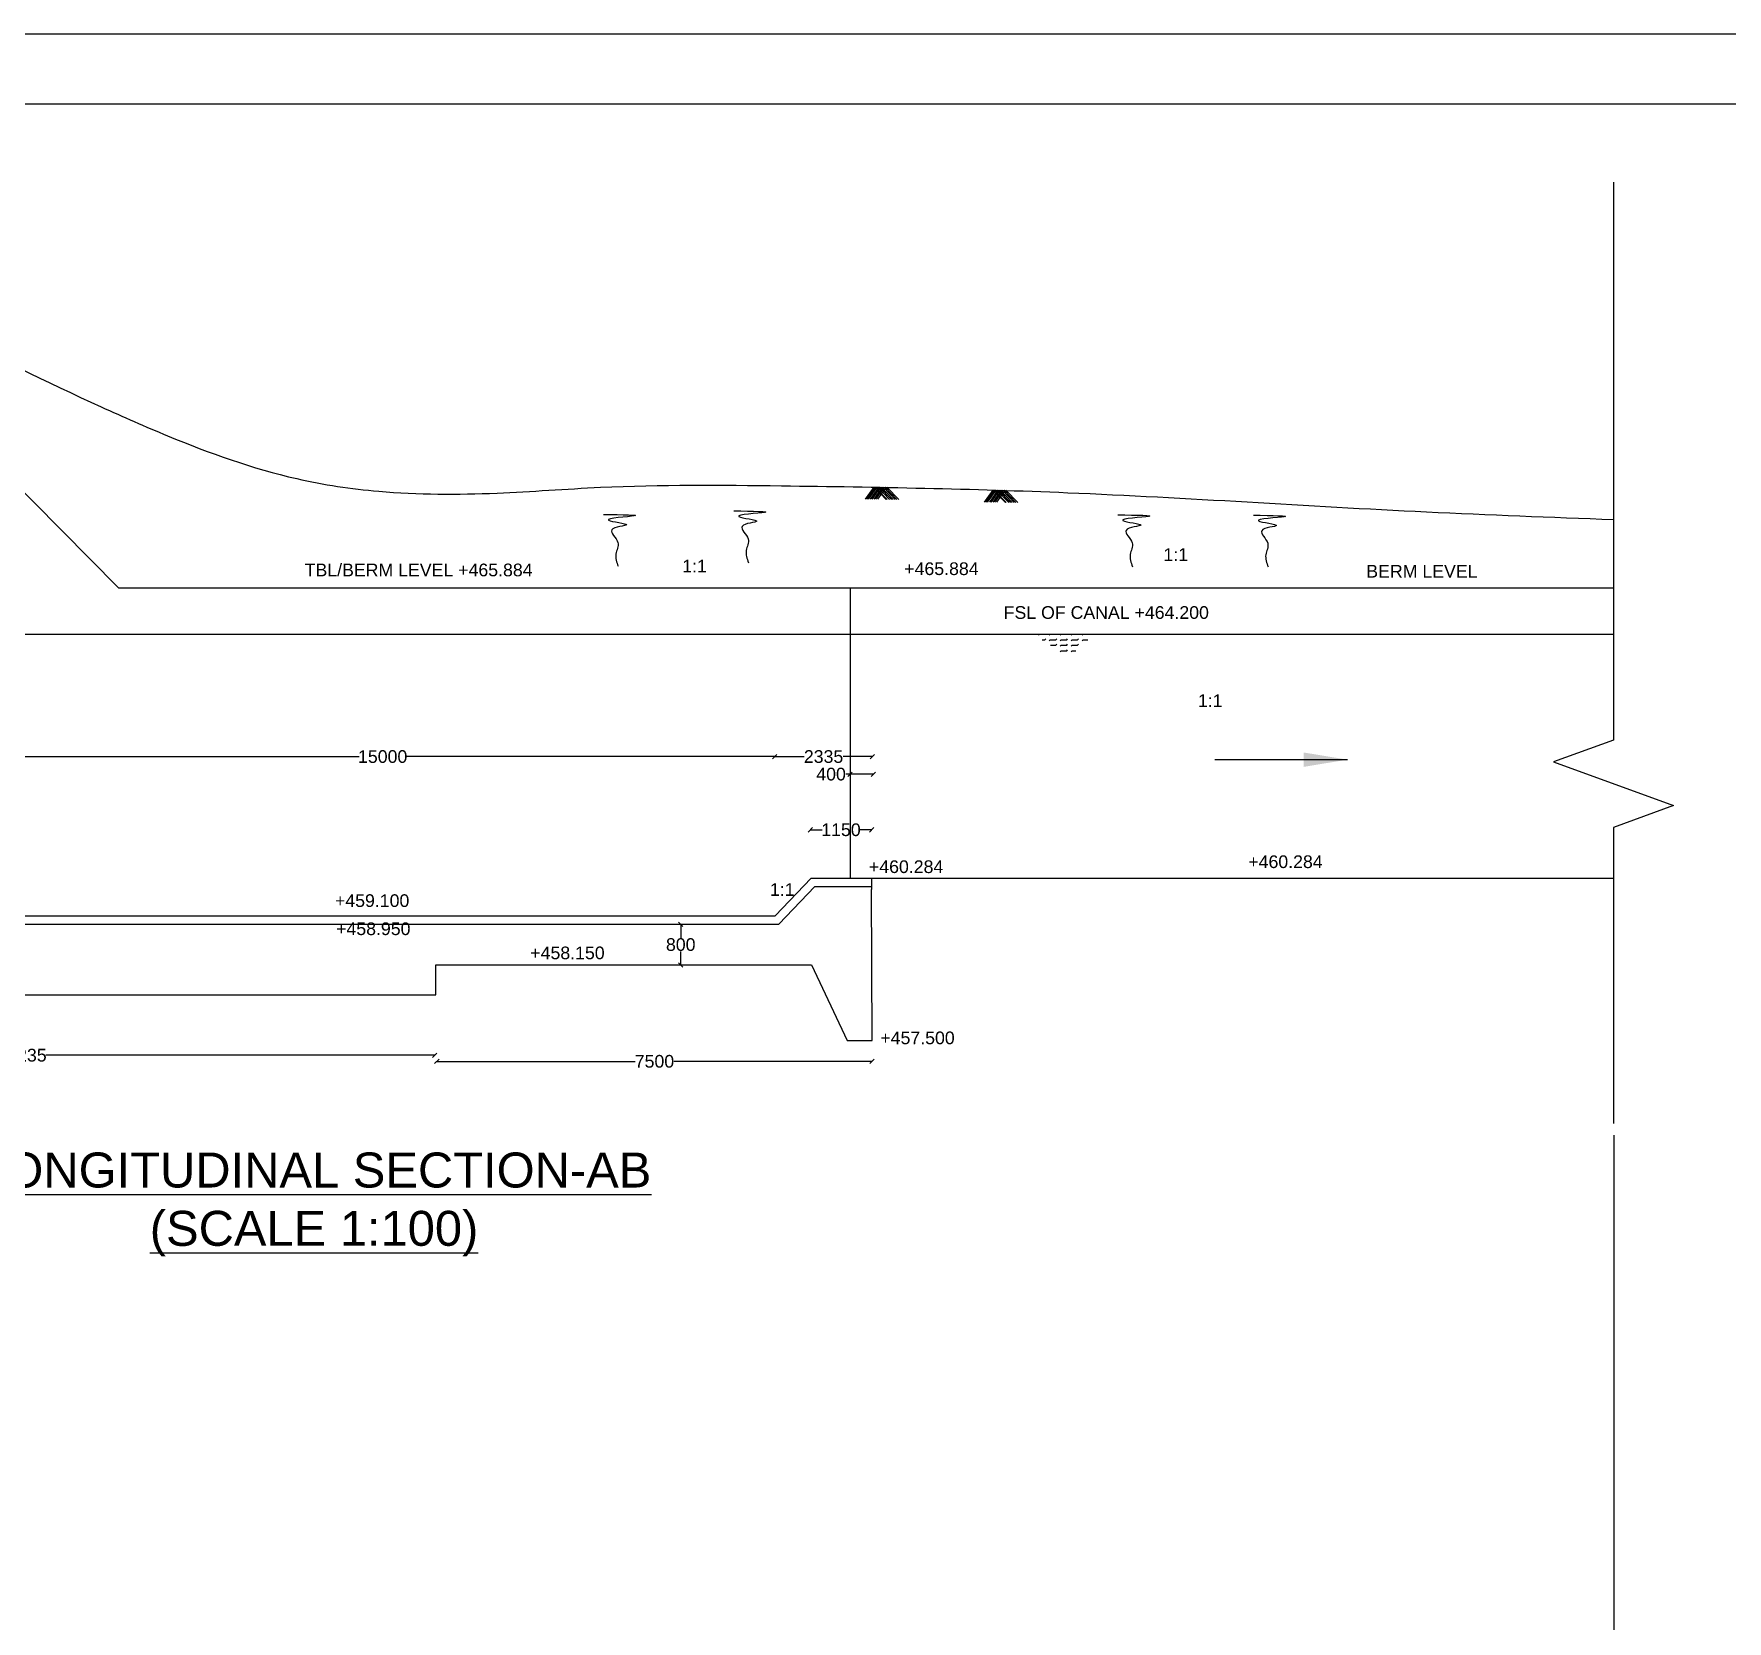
# Model space of a CAD drawing. Header units: metres. Extents: x 1152 to 2703, y 428 to 1487.
# Drawn here: x 1637.5 to 2024.8, y 1124.3 to 1487.3 of the extents above; entities that cross this region are included whole.
import ezdxf

# ---------------------------------------------------------------- set-up
doc = ezdxf.new("R2010")
doc.units = ezdxf.units.M
doc.header["$MEASUREMENT"] = 0
doc.layers.add('DRAWING', color=7, linetype='Continuous')
doc.styles.get("Standard").update_dxf_attribs({"font": 'ARIAL_1.TTF', "height": 2.9})
doc.dimstyles.get("Standard").update_dxf_attribs({"dimtxt": 1, "dimasz": 1, "dimexe": 0.18, "dimexo": 0.0625, "dimgap": 0.09, "dimtad": 0, "dimtih": 1, "dimtoh": 1, "dimdec": 0, "dimzin": 0, "dimdsep": 46, "dimtxsty": 'Standard', "dimblk": 'OBLIQUE', "dimcen": 0, "dimse1": 1, "dimse2": 1, "dimadec": 0, "dimazin": 0, "dimtfac": 1, "dimtdec": 0, "dimtofl": 0, "dimtmove": 0, "dimatfit": 3, "dimfxl": 0, "dimtolj": 1, "dimtzin": 0, "dimarcsym": 0})
picture_1 = doc.add_image_def('image1.jpg', size_in_pixel=(7220, 4931))

# ---------------------------------------------------------------- blocks, each defined once
blk = doc.blocks.new('_Oblique')
at = {"color": 0, "linetype": 'ByBlock', "lineweight": -2}
blk.add_line((-0.5, -0.5), (0.5, 0.5), dxfattribs=at)
blk = doc.blocks.new('*D30')
at = {"layer": 'Defpoints', "color": 0, "transparency": 16777216}
for p in [(1627.6, 1321.84), (1806.99, 1322.3), (1806.99, 1322.03)]:
    blk.add_point(p, dxfattribs=at)
at = {"layer": 'DRAWING', "color": 0, "lineweight": -2, "transparency": 16777216}
for p, q in [((1627.6, 1322.03), (1711.89, 1322.03)), ((1806.99, 1322.03), (1722.7, 1322.03))]:
    blk.add_line(p, q, dxfattribs=at)
at = {"layer": 'DRAWING', "color": 0, "lineweight": -2, "transparency": 16777216, "rotation": 180}
blk.add_blockref('_Oblique', (1627.6, 1322.03), dxfattribs=at)
at = {"layer": 'DRAWING', "color": 0, "lineweight": -2, "transparency": 16777216}
blk.add_blockref('_Oblique', (1806.99, 1322.03), dxfattribs=at)
at = {"layer": 'DRAWING', "color": 0, "transparency": 16777216, "insert": (1717.29, 1322.03), "char_height": 2.9, "attachment_point": 5}
blk.add_mtext('\\A1;15000', dxfattribs=at)
blk = doc.blocks.new('*D31')
at = {"layer": 'Defpoints', "color": 0, "transparency": 16777216}
for p in [(1806.99, 1322.03), (1806.99, 1322.03), (1829.3, 1322.59)]:
    blk.add_point(p, dxfattribs=at)
at = {"layer": 'DRAWING', "color": 0, "lineweight": -2, "transparency": 16777216}
for p, q in [((1806.99, 1322.03), (1813.69, 1322.03)), ((1829.3, 1322.03), (1822.6, 1322.03))]:
    blk.add_line(p, q, dxfattribs=at)
at = {"layer": 'DRAWING', "color": 0, "lineweight": -2, "transparency": 16777216, "rotation": 180}
blk.add_blockref('_Oblique', (1806.99, 1322.03), dxfattribs=at)
at = {"layer": 'DRAWING', "color": 0, "lineweight": -2, "transparency": 16777216}
blk.add_blockref('_Oblique', (1829.3, 1322.03), dxfattribs=at)
at = {"layer": 'DRAWING', "color": 0, "transparency": 16777216, "insert": (1818.14, 1322.03), "char_height": 2.9, "attachment_point": 5}
blk.add_mtext('\\A1;2335', dxfattribs=at)
blk = doc.blocks.new('*D32')
at = {"layer": 'Defpoints', "color": 0, "transparency": 16777216}
for p in [(1824.21, 1318.01), (1824.21, 1318.01), (1829.54, 1318.01)]:
    blk.add_point(p, dxfattribs=at)
at = {"layer": 'DRAWING', "color": 0, "lineweight": -2, "transparency": 16777216}
for p, q in [((1824.21, 1318.01), (1823.21, 1318.01)), ((1829.54, 1318.01), (1824.21, 1318.01))]:
    blk.add_line(p, q, dxfattribs=at)
at = {"layer": 'DRAWING', "color": 0, "lineweight": -2, "transparency": 16777216, "rotation": 180}
blk.add_blockref('_Oblique', (1824.21, 1318.01), dxfattribs=at)
at = {"layer": 'DRAWING', "color": 0, "lineweight": -2, "transparency": 16777216}
blk.add_blockref('_Oblique', (1829.54, 1318.01), dxfattribs=at)
at = {"layer": 'DRAWING', "color": 0, "transparency": 16777216, "insert": (1819.86, 1318.01), "char_height": 2.9, "attachment_point": 5}
blk.add_mtext('\\A1;400', dxfattribs=at)
blk = doc.blocks.new('*D33')
at = {"layer": 'Defpoints', "color": 0, "transparency": 16777216}
for p in [(1815.14, 1305.6), (1829.12, 1305.29), (1829.12, 1305.29)]:
    blk.add_point(p, dxfattribs=at)
at = {"layer": 'DRAWING', "color": 0, "lineweight": -2, "transparency": 16777216}
for p, q in [((1815.14, 1305.29), (1817.85, 1305.29)), ((1829.12, 1305.29), (1826.4, 1305.29))]:
    blk.add_line(p, q, dxfattribs=at)
at = {"layer": 'DRAWING', "color": 0, "lineweight": -2, "transparency": 16777216, "rotation": 180}
blk.add_blockref('_Oblique', (1815.14, 1305.29), dxfattribs=at)
at = {"layer": 'DRAWING', "color": 0, "lineweight": -2, "transparency": 16777216}
blk.add_blockref('_Oblique', (1829.12, 1305.29), dxfattribs=at)
at = {"layer": 'DRAWING', "color": 0, "transparency": 16777216, "insert": (1822.13, 1305.29), "char_height": 2.9, "attachment_point": 5}
blk.add_mtext('\\A1;1150', dxfattribs=at)
blk = doc.blocks.new('*D34')
at = {"layer": 'Defpoints', "color": 0, "transparency": 16777216}
for p in [(1785.47, 1283.68), (1785.47, 1283.68), (1785.47, 1274.4)]:
    blk.add_point(p, dxfattribs=at)
at = {"layer": 'DRAWING', "color": 0, "lineweight": -2, "transparency": 16777216}
for p, q in [((1785.47, 1283.68), (1785.47, 1280.61)), ((1785.47, 1274.4), (1785.47, 1277.47))]:
    blk.add_line(p, q, dxfattribs=at)
for p, rotation in [((1785.47, 1283.68), 90), ((1785.47, 1274.4), 270)]:
    blk.add_blockref('_Oblique', p, dxfattribs=dict(at, rotation=rotation))
at = {"layer": 'DRAWING', "color": 0, "transparency": 16777216, "insert": (1785.47, 1279.04), "char_height": 2.9, "attachment_point": 5}
blk.add_mtext('\\A1;800', dxfattribs=at)
blk = doc.blocks.new('*D35')
at = {"layer": 'Defpoints', "color": 0, "transparency": 16777216}
for p in [(1729.68, 1252.34), (1729.68, 1252.34), (1829.24, 1252.58)]:
    blk.add_point(p, dxfattribs=at)
at = {"layer": 'DRAWING', "color": 0, "lineweight": -2, "transparency": 16777216}
for p, q in [((1729.68, 1252.34), (1775.06, 1252.34)), ((1829.24, 1252.34), (1783.87, 1252.34))]:
    blk.add_line(p, q, dxfattribs=at)
at = {"layer": 'DRAWING', "color": 0, "lineweight": -2, "transparency": 16777216, "rotation": 180}
blk.add_blockref('_Oblique', (1729.68, 1252.34), dxfattribs=at)
at = {"layer": 'DRAWING', "color": 0, "lineweight": -2, "transparency": 16777216}
blk.add_blockref('_Oblique', (1829.24, 1252.34), dxfattribs=at)
at = {"layer": 'DRAWING', "color": 0, "transparency": 16777216, "insert": (1779.46, 1252.34), "char_height": 2.9, "attachment_point": 5}
blk.add_mtext('\\A1;7500', dxfattribs=at)
blk = doc.blocks.new('*D36')
at = {"layer": 'Defpoints', "color": 0, "transparency": 16777216}
for p in [(1540.4, 1253.74), (1540.4, 1252.32), (1729.18, 1251.84)]:
    blk.add_point(p, dxfattribs=at)
at = {"layer": 'DRAWING', "color": 0, "lineweight": -2, "transparency": 16777216}
for p, q in [((1540.4, 1253.74), (1629.37, 1253.74)), ((1729.18, 1253.74), (1640.21, 1253.74))]:
    blk.add_line(p, q, dxfattribs=at)
at = {"layer": 'DRAWING', "color": 0, "lineweight": -2, "transparency": 16777216, "rotation": 180}
blk.add_blockref('_Oblique', (1540.4, 1253.74), dxfattribs=at)
at = {"layer": 'DRAWING', "color": 0, "lineweight": -2, "transparency": 16777216}
blk.add_blockref('_Oblique', (1729.18, 1253.74), dxfattribs=at)
at = {"layer": 'DRAWING', "color": 0, "transparency": 16777216, "insert": (1634.79, 1253.74), "char_height": 2.9, "attachment_point": 5}
blk.add_mtext('\\A1;19235', dxfattribs=at)

msp = doc.modelspace()

# ---------------------------------------------------------------- hatches: boundary and pattern name
at = {"layer": 'DRAWING'}
h = msp.add_hatch(dxfattribs=at)
h.set_pattern_fill('FLEX', color=256, scale=5, style=0)
h.paths.add_polyline_path([(1880.01, 1350.01), (1866.29, 1350.01), (1872.91, 1345.57), (1875.12, 1345.57)])

# ---------------------------------------------------------------- linework, layer by layer
msp.add_lwpolyline([(1244.54, 1471.31), (2592.98, 1471.31), (2592.98, 481.93), (1244.54, 481.93)], close=True, dxfattribs=at)
at = {"layer": 'DRAWING', "linetype": 'Continuous'}
for points in [[(1998.81, 1453.41), (1998.81, 1325.82), (1985.08, 1320.82), (2012.55, 1310.82), (1998.81, 1305.82), (1998.81, 1238.13)], [(1998.93, 1235.49), (1998.93, 931.92), (1985.19, 926.92), (2012.67, 916.92), (1998.93, 911.92), (1998.93, 835.79)]]:
    msp.add_lwpolyline(points, dxfattribs=at)
at = {"layer": 'DRAWING'}
for points in [[(1578.93, 1439.35), (1656.87, 1360.63), (1998.81, 1360.63)], [(1829.64, 1383.64), (1827.67, 1380.88)], [(1829.98, 1383.64), (1828, 1380.88)], [(1830.31, 1383.64), (1828.33, 1380.88)], [(1830.82, 1383.64), (1828.84, 1380.88)], [(1831.13, 1383.64), (1829.15, 1380.88)], [(1831.64, 1383.64), (1829.66, 1380.88)], [(1829.78, 1383.64), (1832.5, 1380.81)], [(1829.98, 1383.64), (1832.7, 1380.81)], [(1832.02, 1383.64), (1830.04, 1380.88)], [(1832.46, 1383.64), (1830.49, 1380.88)], [(1830.54, 1383.64), (1833.26, 1380.81)], [(1830.96, 1383.64), (1833.69, 1380.81)], [(1831.36, 1383.64), (1834.09, 1380.81)], [(1831.82, 1383.64), (1834.55, 1380.81)], [(1832.21, 1383.64), (1834.93, 1380.81)], [(1832.61, 1383.64), (1835.34, 1380.81)], [(1856.87, 1382.99), (1854.89, 1380.23)], [(1857.2, 1382.99), (1855.22, 1380.23)], [(1857.53, 1382.99), (1855.56, 1380.23)], [(1858.04, 1382.99), (1856.07, 1380.23)], [(1858.35, 1382.99), (1856.38, 1380.23)], [(1858.86, 1382.99), (1856.89, 1380.23)], [(1857, 1382.99), (1859.73, 1380.16)], [(1857.2, 1382.99), (1859.93, 1380.16)], [(1859.24, 1382.99), (1857.27, 1380.23)], [(1859.68, 1382.99), (1857.71, 1380.23)], [(1857.76, 1382.99), (1860.49, 1380.16)], [(1858.19, 1382.99), (1860.91, 1380.16)], [(1858.58, 1382.99), (1861.31, 1380.16)], [(1859.05, 1382.99), (1861.77, 1380.16)], [(1859.43, 1382.99), (1862.16, 1380.16)], [(1859.84, 1382.99), (1862.56, 1380.16)], [(1824.21, 1360.63), (1824.21, 1294.27)], [(1554.91, 1350.01), (1998.92, 1350.01)], [(1297, 1293.4), (1528.36, 1293.4), (1545.38, 1302.38), (1578.75, 1302.38), (1612.09, 1285.61), (1807.08, 1285.61), (1815.33, 1294.27), (1998.81, 1294.27)], [(1428.05, 1291.48), (1528.84, 1291.48), (1545.86, 1300.45), (1578.29, 1300.45), (1611.63, 1283.68), (1807.9, 1283.68), (1816.16, 1292.34), (1829.11, 1292.34)], [(1829.11, 1294.27), (1829.11, 1291.63)], [(1428.05, 1291.48), (1428.05, 1273.59), (1428.05, 1273.26), (1433.16, 1273.26), (1433.46, 1273.26), (1438.73, 1284.18), (1540.5, 1284.18), (1540.5, 1267.52), (1729.48, 1267.52), (1729.48, 1274.4), (1815.35, 1274.4), (1823.51, 1257.14), (1829.23, 1257.14), (1829.11, 1291.63)]]:
    msp.add_lwpolyline(points, dxfattribs=at)
for points in [[(1578.93, 1439.35), (1652.91, 1402.01), (1668.09, 1395.39), (1697.64, 1385.59), (1716.41, 1382.7), (1743.45, 1382.29), (1767.12, 1383.61), (1808.55, 1383.96), (1874, 1382.38), (1956.05, 1378), (1998.81, 1376.25)], [(1767.77, 1377.41), (1774.85, 1377.06), (1768.96, 1376.09), (1773.09, 1375.04), (1769.7, 1373.85), (1771.07, 1371), (1770.63, 1368.36), (1771.15, 1365.55)], [(1797.59, 1378.22), (1804.66, 1377.87), (1798.77, 1376.91), (1802.91, 1375.85), (1799.52, 1374.67), (1800.88, 1371.81), (1800.44, 1369.18), (1800.97, 1366.37)], [(1885.42, 1377.32), (1892.5, 1376.97), (1886.61, 1376), (1890.74, 1374.95), (1887.35, 1373.76), (1888.72, 1370.91), (1888.28, 1368.27), (1888.8, 1365.46)], [(1916.45, 1377.24), (1923.53, 1376.89), (1917.63, 1375.93), (1921.77, 1374.87), (1918.38, 1373.69), (1919.74, 1370.83), (1919.3, 1368.2), (1919.83, 1365.39)]]:
    msp.add_spline(points, degree=3, dxfattribs=at)

# ---------------------------------------------------------------- texts
for s, p in [('1:1', (1895.89, 1366.78)), ('TBL/BERM LEVEL +465.884', (1699.45, 1363.26)), ('1:1', (1785.8, 1364.14)), ('+465.884', (1836.6, 1363.55)), ('BERM LEVEL', (1942.29, 1362.97)), ('FSL OF CANAL +464.200', (1859.34, 1353.53)), ('1:1', (1903.77, 1333.38)), ('+460.284', (1828.52, 1295.41)), ('+460.284', (1915.3, 1296.55)), ('+459.100', (1706.38, 1287.65)), ('1:1', (1805.88, 1290.19)), ('+458.950', (1706.64, 1281.22)), ('+458.150', (1751.06, 1275.7)), ('+457.500', (1831.13, 1256.27))]:
    msp.add_text(s, height=2.9, dxfattribs=at).set_placement(p)
at = {"layer": 'DRAWING', "insert": (1582.12, 1231.5), "char_height": 8, "width": 237.8787, "attachment_point": 1}
msp.add_mtext('\\pi42.645;{\\LLONGITUDINAL SECTION-AB\\P\\pi81.897;(SCALE 1:100)}', dxfattribs=at)

# ---------------------------------------------------------------- dimensions: what is measured, and where the dimension line sits
at = {"layer": 'DRAWING'}
for base, p1, p2, text, picture, middle in [((1806.99, 1322.03), (1627.6, 1321.84), (1806.99, 1322.3), '15000', '*D30', (1717.29, 1322.03)), ((1806.99, 1322.03), (1829.3, 1322.59), (1806.99, 1322.03), '2335', '*D31', (1818.14, 1322.03)), ((1824.21, 1318.01), (1829.54, 1318.01), (1824.21, 1318.01), '400', '*D32', (1819.86, 1318.01)), ((1829.12, 1305.29), (1815.14, 1305.6), (1829.12, 1305.29), '1150', '*D33', (1822.13, 1305.29)), ((1540.4, 1253.74), (1729.18, 1251.84), (1540.4, 1252.32), '19235', '*D36', (1634.79, 1253.74)), ((1729.68, 1252.34), (1829.24, 1252.58), (1729.68, 1252.34), '7500', '*D35', (1779.46, 1252.34))]:
    dim = msp.add_linear_dim(base=base, p1=p1, p2=p2, text=text, dimstyle='Standard', dxfattribs=at)
    dim.commit()
    dim.dimension.update_dxf_attribs({"geometry": picture, "text_midpoint": middle})
dim = msp.add_linear_dim(base=(1785.47, 1283.68), p1=(1785.47, 1274.4), p2=(1785.47, 1283.68), angle=90, text='800', dimstyle='Standard', dxfattribs=at)
dim.commit()
dim.dimension.update_dxf_attribs({"geometry": '*D34', "text_midpoint": (1785.47, 1279.04)})

# ---------------------------------------------------------------- pictures from other files: only their frames are drawn
at = {"color": 2}
image = msp.add_image(picture_1, insert=(1151.77, 428.03), size_in_units=(1550.98, 1059.27), dxfattribs=dict(at, fade=30))
image.dxf.flags = 7

# ---------------------------------------------------------------- leaders
at = {"layer": 'DRAWING'}
msp.add_leader([(1937.96, 1321.33), (1907.63, 1321.33)], dimstyle='Standard', override={"dimasz": 10, "dimgap": 0.09, "dimtad": 0}, dxfattribs=at)

doc.saveas('drawing.dxf')
